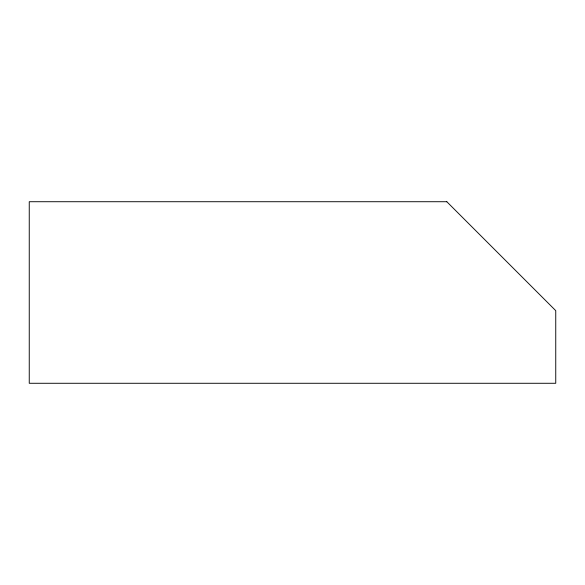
<?xml version="1.0" encoding="UTF-8"?>
<svg xmlns="http://www.w3.org/2000/svg" width="585" height="585" viewBox="0 0 585 585"><rect width="100%" height="100%" fill="white"/><g stroke="black" fill="none" stroke-linecap="round" stroke-linejoin="round"><path stroke-width="0.88" d="M446.816 201.723L29.25 201.723L29.25 383.277L555.75 383.277L555.75 310.657L446.816 201.723"/></g></svg>
